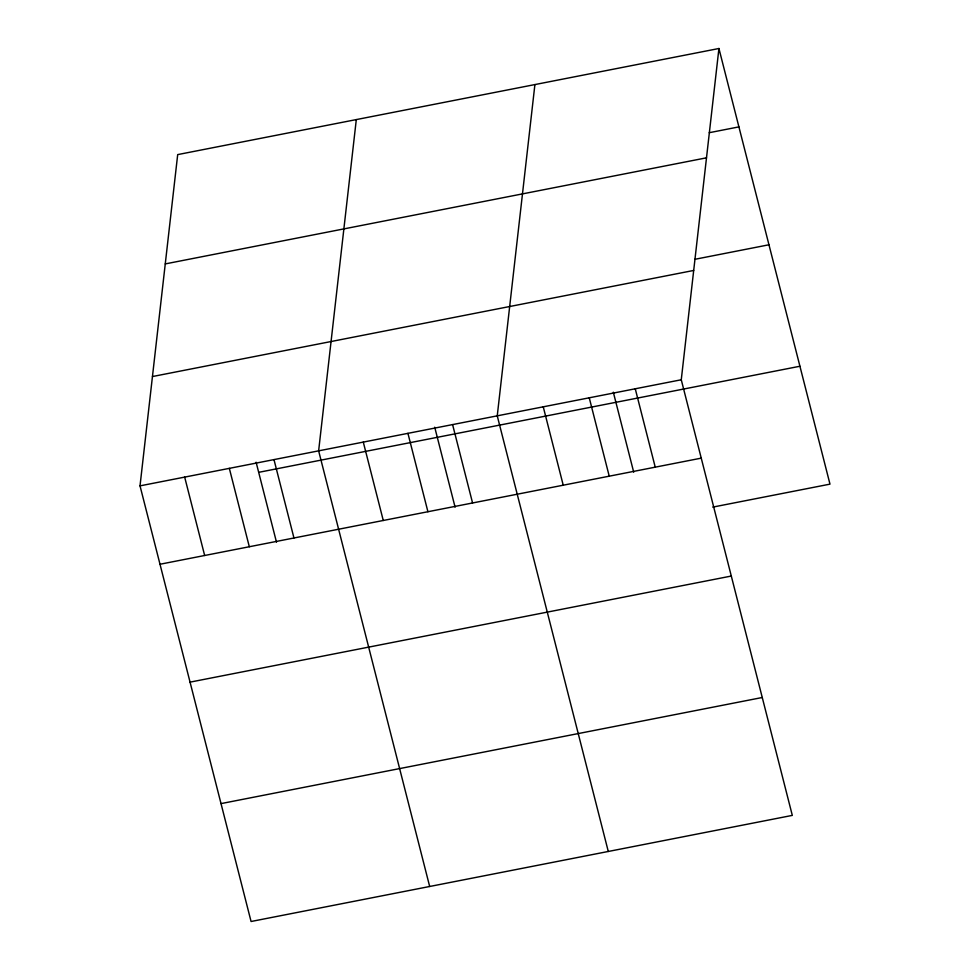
<?xml version="1.0" encoding="UTF-8"?>
<svg xmlns="http://www.w3.org/2000/svg" width="970" height="970" viewBox="0 0 970 970"><rect width="100%" height="100%" fill="white"/><g stroke="black" fill="none" stroke-linecap="round" stroke-linejoin="round"><path stroke-width="1.45" d="M718.928 48.5L681.267 379.767L792.308 815.394L251.072 921.5L140.019 485.861L177.692 154.606L718.928 48.5L829.98 484.139L712.732 507.116M356.305 119.589L318.633 450.844L429.674 886.483M534.906 84.572L497.246 415.839L608.287 851.478M709.228 132.708L738.91 126.888M165.264 263.913L706.499 157.819M694.762 259.329L768.967 244.779M152.46 376.542L693.695 270.448M140.019 485.861L681.267 379.767M258.687 472.341L799.923 366.248M160.001 564.249L701.249 458.143M190.059 682.14L731.295 576.047M221.014 803.609L762.25 697.503M635.253 388.776L655.235 467.164M613.319 392.195L633.713 472.184M589.251 397.797L609.233 476.185M543.249 406.818L563.23 485.206M452.59 424.593L472.572 502.981M434.718 427.212L455.1 507.201M407.933 433.347L427.916 511.724M363.289 442.09L383.271 520.478M273.976 459.598L293.958 537.986M256.104 462.229L276.498 542.206M229.332 468.352L249.314 546.74M184.676 477.107L204.658 555.495"/></g></svg>
